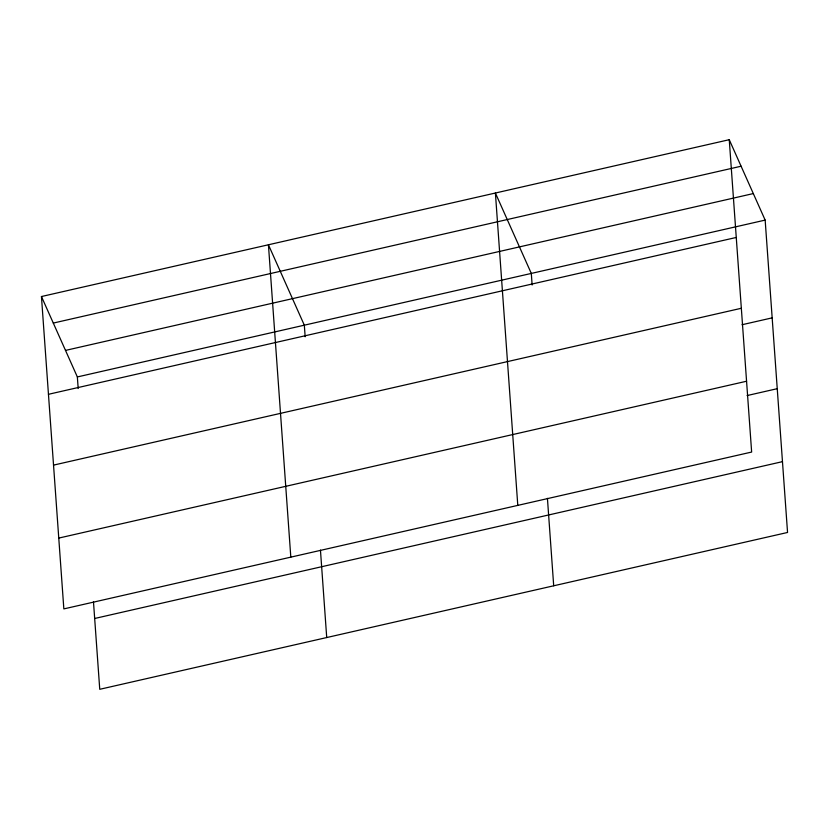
<?xml version="1.0" encoding="UTF-8"?>
<svg xmlns="http://www.w3.org/2000/svg" width="829" height="829" viewBox="0 0 829 829"><rect width="100%" height="100%" fill="white"/><g stroke="black" fill="none" stroke-linecap="round" stroke-linejoin="round"><path stroke-width="1.24" d="M729.251 139.697L751.644 452.054L63.843 608.9L41.45 296.533L729.251 139.697L765.157 220.099L787.55 532.467L99.749 689.303L93.48 601.844M53.294 323.072L741.105 166.225M65.512 350.408L753.312 193.571M41.45 296.533L77.356 376.946L765.157 220.099M48.455 394.303L736.266 237.457M53.533 465.121L741.333 308.274M741.996 324.74L772.172 317.859M58.766 538.083L746.566 381.236M747.074 395.568L777.239 388.687M94.672 618.486L782.472 461.649M532.135 285L531.306 273.425L495.4 193.022L517.793 505.379M547.43 498.333L553.699 585.792M305.165 336.761L304.326 325.186L268.43 244.783L290.813 557.14M320.45 550.093L326.719 637.542M77.356 376.946L78.185 388.521"/></g></svg>
